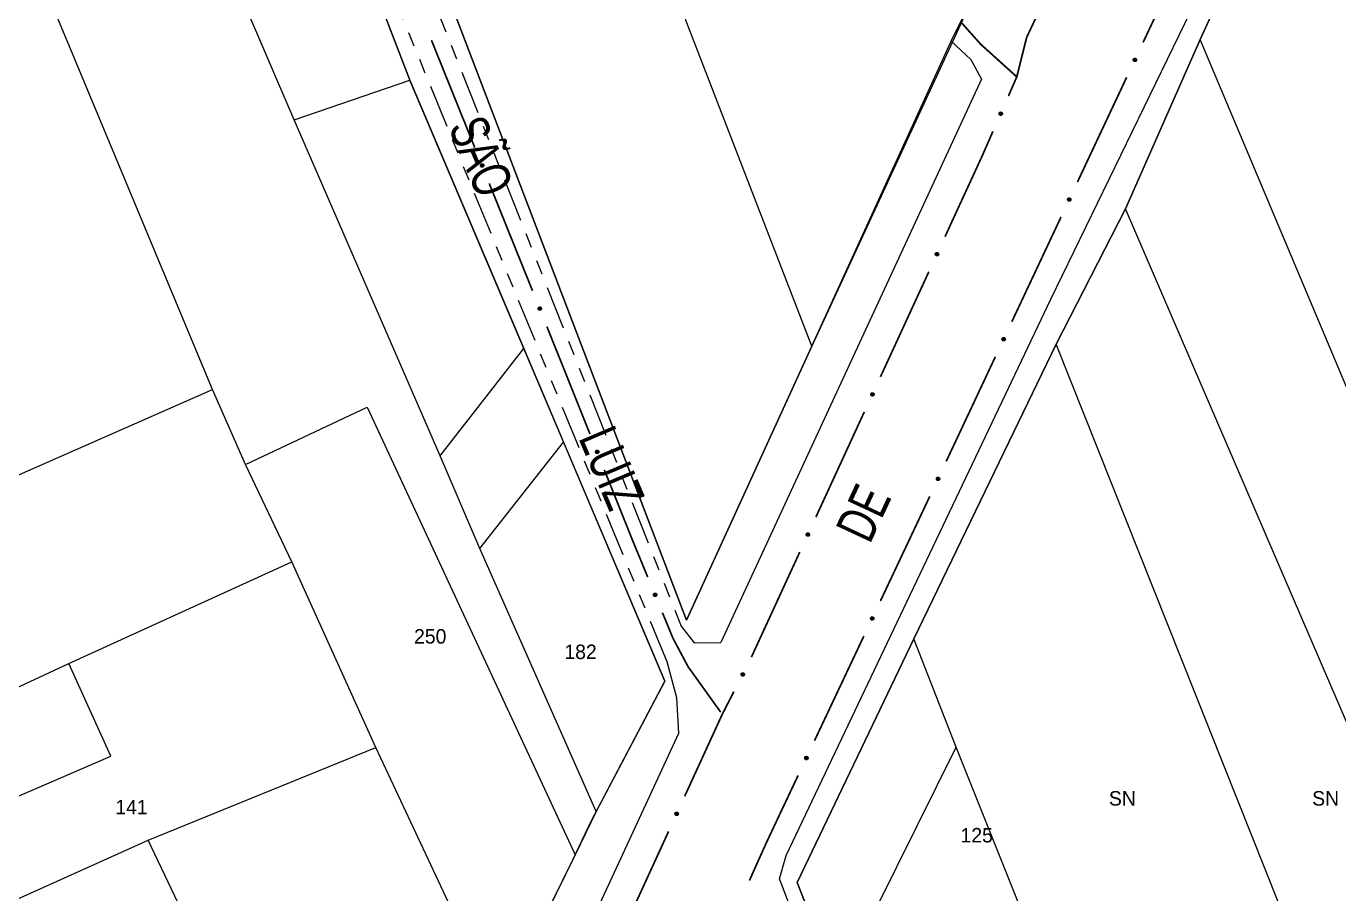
# Model space of a CAD drawing. Extents: x 204373 to 205952, y 4873300 to 4875179.
# Drawn here: x 204702.7 to 204838.7, y 4874597.1 to 4874687.1 of the extents above; entities that cross this region are included whole.
import ezdxf
from ezdxf.enums import TextEntityAlignment as Align

# ---------------------------------------------------------------- set-up
doc = ezdxf.new("R2010")
doc.units = 0
doc.header["$LTSCALE"] = 1.5
doc.header["$MEASUREMENT"] = 0
doc.linetypes.add('TRACO_25', pattern=[8, 3, -1, 1, -1, 1, -1])
for name, color, linetype in [('CD_MALHA_LOTES', 7, 'CONTINUOUS'), ('RU-QUADRA', 220, 'CONTINUOUS'), ('SV-EIXO-RUA-N-PAV', 6, 'CONTINUOUS'), ('SV-EIXO-RUA-PAV', 20, 'CONTINUOUS'), ('SV-RUA-NAO-PAV', 7, 'CONTINUOUS'), ('SV-RUA-PAVIM', 7, 'CONTINUOUS'), ('SV-TXT-RUA-PAV', 7, 'CONTINUOUS'), ('Th_NmrPort', 1, 'CONTINUOUS')]:
    doc.layers.add(name, color=color, linetype=linetype)
doc.styles.add('ARIAL', font='ARIAL.SHX')

msp = doc.modelspace()

# ---------------------------------------------------------------- linework, layer by layer
at = {"layer": 'CD_MALHA_LOTES', "linetype": 'Continuous', "flags": 128}
for points in [[(204784.094149, 4874653.916984), (204739.808359, 4874768.564385)], [(204721.955384, 4874649.409183), (204680.845143, 4874748.009142)], [(204771.116993, 4874625.48565), (204728.492247, 4874737.04547)], [(204729.570351, 4874714.868563), (204742.434938, 4874681.483549)], [(204730.432632, 4874677.361189), (204716.685744, 4874709.437262)], [(204824.340369, 4874685.693121), (204833.64249, 4874706.052479)], [(204800.986326, 4874690.493445), (204784.094149, 4874653.916984)], [(204816.617854, 4874668.14195), (204824.340369, 4874685.693121)], [(204856.2835, 4874609.872063), (204824.340369, 4874685.693121)], [(204730.432632, 4874677.361189), (204742.434938, 4874681.483549)], [(204742.434938, 4874681.483549), (204754.236169, 4874653.6548)], [(204745.554209, 4874642.535739), (204730.432632, 4874677.361189)], [(204809.421874, 4874654.101013), (204816.617854, 4874668.14195)], [(204860.786342, 4874565.511966), (204816.617854, 4874668.14195)], [(204745.554209, 4874642.535739), (204754.236169, 4874653.6548)], [(204754.236169, 4874653.6548), (204758.360262, 4874643.934779)], [(204784.094149, 4874653.916984), (204771.116993, 4874625.48565)], [(204794.67889, 4874623.561976), (204809.421874, 4874654.101013)], [(204841.189493, 4874574.243186), (204809.421874, 4874654.101013)], [(204699.043904, 4874639.328132), (204721.955384, 4874649.409183)], [(204725.392106, 4874641.61928), (204721.955384, 4874649.409183)], [(204725.392106, 4874641.61928), (204737.99342, 4874647.576265)], [(204737.99342, 4874647.576265), (204759.566213, 4874601.169469)], [(204749.678275, 4874632.912917), (204758.360262, 4874643.934779)], [(204758.360262, 4874643.934779), (204768.869862, 4874619.164837)], [(204749.678275, 4874632.912917), (204745.554209, 4874642.535739)], [(204730.203517, 4874631.538229), (204725.392106, 4874641.61928)], [(204761.7542, 4874605.671147), (204749.678275, 4874632.912917)], [(204707.062922, 4874620.998948), (204730.203517, 4874631.538229)], [(204738.909879, 4874612.292585), (204730.203517, 4874631.538229)], [(204782.568582, 4874598.28829), (204794.67889, 4874623.561976)], [(204799.066683, 4874612.329227), (204794.67889, 4874623.561976)], [(204676.978723, 4874606.990296), (204707.062922, 4874620.998948)], [(204711.416103, 4874611.376126), (204707.062922, 4874620.998948)], [(204768.869862, 4874619.164837), (204761.7542, 4874605.671147)], [(204681.037096, 4874598.269239), (204711.416103, 4874611.376126)], [(204715.311055, 4874602.669763), (204738.909879, 4874612.292585)], [(204750.823849, 4874586.860842), (204738.909879, 4874612.292585)], [(204786.780863, 4874587.582076), (204799.066683, 4874612.329227)], [(204812.581085, 4874578.455467), (204799.066683, 4874612.329227)], [(204761.7542, 4874605.671147), (204759.566213, 4874601.169469)], [(204685.276823, 4874589.158469), (204715.311055, 4874602.669763)], [(204719.435121, 4874593.963401), (204715.311055, 4874602.669763)], [(204759.566213, 4874601.169469), (204751.740308, 4874585.257038)], [(204786.780863, 4874587.582076), (204782.568582, 4874598.28829)]]:
    msp.add_lwpolyline(points, dxfattribs=at)
at = {"layer": 'RU-QUADRA', "linetype": 'Continuous', "flags": 128}
for points in [[(204751.740308, 4874585.257038), (204759.311431, 4874600.631701), (204761.21068, 4874604.640449), (204768.869862, 4874619.164837), (204758.234904, 4874644.230233), (204754.40642, 4874653.253538), (204742.496138, 4874681.324729), (204729.570351, 4874714.868563), (204726.308565, 4874713.561328), (204718.254316, 4874733.348439), (204728.492247, 4874737.04547), (204771.116993, 4874625.48565), (204784.094149, 4874653.916984), (204798.521922, 4874685.526441), (204800.986326, 4874690.493445), (204805.696845, 4874700.501784), (204812.65921, 4874715.122989), (204834.56531, 4874760.071633)], [(204849.701811, 4874720.619951), (204838.381306, 4874716.758694), (204836.450677, 4874711.668854), (204833.64249, 4874706.052479), (204824.340369, 4874685.693121), (204816.617854, 4874668.14195), (204809.421874, 4874654.101013), (204794.67889, 4874623.561976), (204782.568582, 4874598.28829), (204786.780863, 4874587.582076), (204793.62582, 4874571.61051), (204805.034081, 4874544.757218), (204813.10762, 4874525.626442), (204820.654623, 4874507.197713), (204830.171228, 4874482.40724), (204847.153762, 4874489.710256)]]:
    msp.add_lwpolyline(points, dxfattribs=at)
at = {"layer": 'SV-EIXO-RUA-N-PAV', "const_width": 0.18}
for points in [[(204800.291952, 4874686.670288), (204799.629149, 4874687.413431)], [(204801.593135, 4874685.211385), (204800.291952, 4874686.670288)], [(204744.667883, 4874685.618063), (204749.156138, 4874674.489021)], [(204801.626632, 4874685.181126), (204801.593135, 4874685.211385)], [(204805.336932, 4874681.829459), (204801.626632, 4874685.181126)], [(204750.652223, 4874670.779341), (204755.140479, 4874659.650299)], [(204756.631366, 4874655.938531), (204761.091769, 4874644.798297)], [(204762.57857, 4874641.084886), (204765.180472, 4874634.586416)], [(204765.180472, 4874634.586416), (204765.418496, 4874633.991933)], [(204765.418496, 4874633.991933), (204767.081153, 4874629.961796)], [(204768.606654, 4874626.264115), (204769.369404, 4874624.415274)], [(204769.369404, 4874624.415274), (204769.693805, 4874623.628954)], [(204769.693805, 4874623.628954), (204771.171358, 4874620.847677)], [(204771.171358, 4874620.847677), (204771.273811, 4874620.654826)], [(204771.273811, 4874620.654826), (204774.642692, 4874615.956123)]]:
    msp.add_lwpolyline(points, dxfattribs=at)
at = {"layer": 'SV-EIXO-RUA-N-PAV'}
for points in [[(204749.952532, 4874672.808606), (204749.997807, 4874672.790107), (204750.032936, 4874672.76495), (204750.056196, 4874672.735535), (204750.069973, 4874672.704182), (204750.080454, 4874672.670519), (204750.083533, 4874672.634248), (204750.078034, 4874672.593235), (204750.059796, 4874672.547688), (204750.03166, 4874672.513395), (204750.004042, 4874672.489048), (204749.972176, 4874672.4728), (204749.939304, 4874672.463166), (204749.901522, 4874672.461213), (204749.860013, 4874672.467192), (204749.814657, 4874672.48664), (204749.780387, 4874672.511539), (204749.758636, 4874672.540581), (204749.742504, 4874672.572721), (204749.732216, 4874672.607216), (204749.729398, 4874672.642837), (204749.735493, 4874672.68462), (204749.755281, 4874672.729131), (204749.779725, 4874672.763595), (204749.808454, 4874672.785749), (204749.840453, 4874672.800918), (204749.874088, 4874672.811841), (204749.91042, 4874672.816455), (204749.952532, 4874672.808606)], [(204755.936753, 4874657.969539), (204755.981982, 4874657.950927), (204756.017048, 4874657.925683), (204756.040234, 4874657.896209), (204756.053932, 4874657.864822), (204756.06433, 4874657.831133), (204756.067318, 4874657.794855), (204756.061717, 4874657.753855), (204756.043365, 4874657.708354), (204756.015143, 4874657.674132), (204755.987464, 4874657.649854), (204755.955558, 4874657.633686), (204755.922661, 4874657.624134), (204755.884875, 4874657.622275), (204755.843381, 4874657.628358), (204755.798074, 4874657.647919), (204755.763866, 4874657.672904), (204755.742188, 4874657.702001), (204755.726136, 4874657.73418), (204755.715934, 4874657.768701), (204755.713205, 4874657.80433), (204755.719405, 4874657.846096), (204755.739304, 4874657.890559), (204755.763834, 4874657.924961), (204755.792619, 4874657.947043), (204755.824655, 4874657.962132), (204755.858318, 4874657.972971), (204755.894661, 4874657.977493), (204755.936753, 4874657.969539)], [(204761.883957, 4874643.115895), (204761.929186, 4874643.097282), (204761.964252, 4874643.072038), (204761.987438, 4874643.042564), (204762.001136, 4874643.011177), (204762.011534, 4874642.977488), (204762.014522, 4874642.94121), (204762.008921, 4874642.90021), (204761.990569, 4874642.854709), (204761.962347, 4874642.820487), (204761.934668, 4874642.796209), (204761.902762, 4874642.780041), (204761.869865, 4874642.770489), (204761.832079, 4874642.768631), (204761.790585, 4874642.774713), (204761.745278, 4874642.794274), (204761.71107, 4874642.819259), (204761.689392, 4874642.848356), (204761.67334, 4874642.880535), (204761.663138, 4874642.915056), (204761.660409, 4874642.950685), (204761.666609, 4874642.992452), (204761.686508, 4874643.036914), (204761.711038, 4874643.071316), (204761.739823, 4874643.093398), (204761.771859, 4874643.108487), (204761.805522, 4874643.119326), (204761.841865, 4874643.123849), (204761.883957, 4874643.115895)], [(204767.890868, 4874628.287759), (204767.936288, 4874628.26962), (204767.971616, 4874628.244743), (204767.995109, 4874628.215513), (204768.009134, 4874628.184271), (204768.019882, 4874628.150692), (204768.02325, 4874628.114447), (204768.018077, 4874628.073391), (204768.000201, 4874628.027701), (204767.972338, 4874627.993186), (204767.944914, 4874627.96862), (204767.913178, 4874627.95212), (204767.880383, 4874627.942225), (204767.842618, 4874627.939972), (204767.801063, 4874627.945621), (204767.755554, 4874627.964708), (204767.721088, 4874627.989334), (204767.699106, 4874628.018203), (204767.68272, 4874628.050213), (204767.672158, 4874628.084625), (204767.669057, 4874628.120223), (204767.67482, 4874628.162053), (204767.694254, 4874628.20672), (204767.718423, 4874628.241377), (204767.746976, 4874628.263758), (204767.778853, 4874628.279181), (204767.812401, 4874628.290371), (204767.848695, 4874628.295273), (204767.890868, 4874628.287759)]]:
    msp.add_lwpolyline(points, close=True, dxfattribs=at)
for points in [[(204749.729398, 4874672.642837), (204749.814657, 4874672.48664)], [(204749.732216, 4874672.607216), (204749.780387, 4874672.511539)], [(204749.733019, 4874672.621239), (204749.794669, 4874672.504856)], [(204749.735493, 4874672.68462), (204749.860013, 4874672.467192)], [(204749.736712, 4874672.659511), (204749.834003, 4874672.483937)], [(204749.748242, 4874672.703887), (204749.879154, 4874672.466835)], [(204749.755281, 4874672.729131), (204749.901522, 4874672.461213)], [(204749.767385, 4874672.743976), (204749.917671, 4874672.466184)], [(204749.779725, 4874672.763595), (204749.939304, 4874672.463166)], [(204749.794674, 4874672.771166), (204749.954146, 4874672.470595)], [(204749.808454, 4874672.785749), (204749.972176, 4874672.4728)], [(204749.825025, 4874672.790762), (204749.985028, 4874672.481578)], [(204749.840453, 4874672.800918), (204750.004042, 4874672.489048)], [(204749.859703, 4874672.803277), (204750.017644, 4874672.506502)], [(204749.874088, 4874672.811841), (204750.03166, 4874672.513395)], [(204749.893892, 4874672.809708), (204750.044422, 4874672.534957)], [(204749.91042, 4874672.816455), (204750.059796, 4874672.547688)], [(204749.930123, 4874672.811078), (204750.065852, 4874672.573026)], [(204749.952532, 4874672.808606), (204750.078034, 4874672.593235)], [(204749.976784, 4874672.797527), (204750.077627, 4874672.620443)], [(204749.997807, 4874672.790107), (204750.083533, 4874672.634248)], [(204750.017894, 4874672.775853), (204750.077768, 4874672.660225)], [(204750.032936, 4874672.76495), (204750.080454, 4874672.670519)], [(204755.713205, 4874657.80433), (204755.798074, 4874657.647919)], [(204755.715934, 4874657.768701), (204755.763866, 4874657.672904)], [(204755.716773, 4874657.782723), (204755.778131, 4874657.666186)], [(204755.719405, 4874657.846096), (204755.843381, 4874657.628358)], [(204755.720561, 4874657.820985), (204755.817413, 4874657.645168)], [(204755.732202, 4874657.865331), (204755.862521, 4874657.627953)], [(204755.739304, 4874657.890559), (204755.884875, 4874657.622275)], [(204755.751446, 4874657.905373), (204755.901036, 4874657.627205)], [(204755.763834, 4874657.924961), (204755.922661, 4874657.624134)], [(204755.778802, 4874657.932494), (204755.937522, 4874657.631525)], [(204755.792619, 4874657.947043), (204755.955558, 4874657.633686)], [(204755.809202, 4874657.952015), (204755.968431, 4874657.642431)], [(204755.824655, 4874657.962132), (204755.987464, 4874657.649854)], [(204755.843912, 4874657.964442), (204756.00111, 4874657.667274)], [(204755.858318, 4874657.972971), (204756.015143, 4874657.674132)], [(204755.878117, 4874657.970788), (204756.027959, 4874657.695662)], [(204755.894661, 4874657.977493), (204756.043365, 4874657.708354)], [(204755.91435, 4874657.972067), (204756.049484, 4874657.733677)], [(204755.936753, 4874657.969539), (204756.061717, 4874657.753855)], [(204755.960978, 4874657.9584), (204756.061378, 4874657.781064)], [(204755.981982, 4874657.950927), (204756.067318, 4874657.794855)], [(204756.002034, 4874657.936623), (204756.061618, 4874657.820845)], [(204756.017048, 4874657.925683), (204756.06433, 4874657.831133)], [(204761.660409, 4874642.950685), (204761.745278, 4874642.794274)], [(204761.663138, 4874642.915056), (204761.71107, 4874642.819259)], [(204761.663977, 4874642.929078), (204761.725335, 4874642.812541)], [(204761.666609, 4874642.992452), (204761.790585, 4874642.774713)], [(204761.667765, 4874642.96734), (204761.764617, 4874642.791523)], [(204761.679406, 4874643.011687), (204761.809725, 4874642.774308)], [(204761.686508, 4874643.036914), (204761.832079, 4874642.768631)], [(204761.69865, 4874643.051728), (204761.84824, 4874642.773561)], [(204761.711038, 4874643.071316), (204761.869865, 4874642.770489)], [(204761.726006, 4874643.078849), (204761.884726, 4874642.77788)], [(204761.739823, 4874643.093398), (204761.902762, 4874642.780041)], [(204761.756406, 4874643.09837), (204761.915635, 4874642.788786)], [(204761.771859, 4874643.108487), (204761.934668, 4874642.796209)], [(204761.791116, 4874643.110798), (204761.948314, 4874642.813629)], [(204761.805522, 4874643.119326), (204761.962347, 4874642.820487)], [(204761.825321, 4874643.117144), (204761.975163, 4874642.842017)], [(204761.841865, 4874643.123849), (204761.990569, 4874642.854709)], [(204761.861554, 4874643.118423), (204761.996688, 4874642.880032)], [(204761.883957, 4874643.115895), (204762.008921, 4874642.90021)], [(204761.908182, 4874643.104755), (204762.008582, 4874642.927419)], [(204761.929186, 4874643.097282), (204762.014522, 4874642.94121)], [(204761.949238, 4874643.082978), (204762.008822, 4874642.967201)], [(204761.964252, 4874643.072038), (204762.011534, 4874642.977488)], [(204767.669057, 4874628.120223), (204767.755554, 4874627.964708)], [(204767.672158, 4874628.084625), (204767.721088, 4874627.989334)], [(204767.67285, 4874628.098655), (204767.735422, 4874627.982765)], [(204767.67482, 4874628.162053), (204767.801063, 4874627.945621)], [(204767.676238, 4874628.136955), (204767.774921, 4874627.962159)], [(204767.687415, 4874628.18142), (204767.820207, 4874627.945416)], [(204767.694254, 4874628.20672), (204767.842618, 4874627.939972)], [(204767.70624, 4874628.22166), (204767.858727, 4874627.94507)], [(204767.718423, 4874628.241377), (204767.880383, 4874627.942225)], [(204767.733312, 4874628.249066), (204767.895166, 4874627.949771)], [(204767.746976, 4874628.263758), (204767.913178, 4874627.95212)], [(204767.763506, 4874628.268903), (204767.92596, 4874627.960999)], [(204767.778853, 4874628.279181), (204767.944914, 4874627.96862)], [(204767.798084, 4874628.281693), (204767.958377, 4874627.986182)], [(204767.812401, 4874628.290371), (204767.972338, 4874627.993186)], [(204767.832221, 4874628.288395), (204767.984929, 4874628.014849)], [(204767.848695, 4874628.295273), (204768.000201, 4874628.027701)], [(204767.868439, 4874628.290053), (204768.006056, 4874628.053086)], [(204767.890868, 4874628.287759), (204768.018077, 4874628.073391)], [(204767.915207, 4874628.276873), (204768.017453, 4874628.100595)], [(204767.936288, 4874628.26962), (204768.02325, 4874628.114447)], [(204767.956488, 4874628.255526), (204768.017278, 4874628.140377)], [(204767.971616, 4874628.244743), (204768.019882, 4874628.150692)]]:
    msp.add_lwpolyline(points, dxfattribs=at)
at = {"layer": 'SV-EIXO-RUA-PAV', "const_width": 0.18}
for points in [[(204823.539612, 4874696.253811), (204818.425021, 4874685.398353)], [(204808.739567, 4874691.003263), (204806.621755, 4874686.473928)], [(204806.35591, 4874685.905369), (204805.537992, 4874682.6337)], [(204806.621755, 4874686.473928), (204806.35591, 4874685.905369)], [(204805.336932, 4874681.829459), (204804.466752, 4874679.840475)], [(204805.537992, 4874682.6337), (204805.336932, 4874681.829459)], [(204816.722713, 4874681.778666), (204811.621332, 4874670.916994)], [(204802.863476, 4874676.175845), (204802.061839, 4874674.343531)], [(204801.770511, 4874673.677638), (204797.893174, 4874665.253987)], [(204802.061839, 4874674.343531), (204801.770511, 4874673.677638)], [(204809.920872, 4874667.296437), (204804.819491, 4874656.434765)], [(204796.220676, 4874661.620428), (204791.203184, 4874650.71975)], [(204803.11903, 4874652.814208), (204798.01765, 4874641.952536)], [(204789.530687, 4874647.086191), (204784.513195, 4874636.185513)], [(204796.317189, 4874638.331978), (204796.010377, 4874637.678726)], [(204796.010377, 4874637.678726), (204791.198754, 4874627.478334)], [(204782.840698, 4874632.551954), (204777.823206, 4874621.651276)], [(204789.492244, 4874623.860624), (204784.372717, 4874613.007494)], [(204776.013447, 4874618.084462), (204775.100878, 4874616.304794)], [(204774.805588, 4874615.728926), (204770.909218, 4874607.226347)], [(204775.100878, 4874616.304794), (204774.805588, 4874615.728926)], [(204782.666208, 4874609.389783), (204779.679818, 4874603.058791)], [(204769.242827, 4874603.589983), (204764.243655, 4874592.680891)], [(204779.679818, 4874603.058791), (204779.415611, 4874602.498686)], [(204779.415611, 4874602.498686), (204777.623337, 4874598.501392)]]:
    msp.add_lwpolyline(points, dxfattribs=at)
at = {"layer": 'SV-EIXO-RUA-PAV'}
for points in [[(204817.733662, 4874683.672198), (204817.750913, 4874683.626433), (204817.756381, 4874683.583573), (204817.750653, 4874683.546512), (204817.737051, 4874683.515083), (204817.719515, 4874683.484497), (204817.695031, 4874683.45756), (204817.661235, 4874683.433682), (204817.615448, 4874683.416055), (204817.571173, 4874683.413339), (204817.534539, 4874683.417011), (204817.50095, 4874683.429307), (204817.471522, 4874683.44684), (204817.444383, 4874683.473198), (204817.420519, 4874683.507684), (204817.403909, 4874683.554153), (204817.398836, 4874683.596209), (204817.405318, 4874683.63191), (204817.417893, 4874683.6656), (204817.43617, 4874683.696612), (204817.460357, 4874683.722915), (204817.495122, 4874683.746879), (204817.541205, 4874683.762666), (204817.583093, 4874683.768205), (204817.618875, 4874683.762226), (204817.651765, 4874683.749099), (204817.682656, 4874683.731883), (204817.710759, 4874683.708399), (204817.733662, 4874683.672198)], [(204803.823555, 4874678.095672), (204803.842021, 4874678.050383), (204803.84863, 4874678.007684), (204803.843892, 4874677.970484), (204803.831134, 4874677.938703), (204803.81442, 4874677.90766), (204803.790664, 4874677.880079), (204803.757516, 4874677.855309), (204803.712215, 4874677.836466), (204803.668029, 4874677.83257), (204803.63131, 4874677.835264), (204803.597405, 4874677.846659), (204803.56752, 4874677.863401), (204803.539687, 4874677.889026), (204803.514912, 4874677.922863), (204803.497068, 4874677.968873), (204803.490875, 4874678.010778), (204803.496403, 4874678.04664), (204803.508074, 4874678.080653), (204803.525518, 4874678.112141), (204803.548994, 4874678.13908), (204803.583108, 4874678.163963), (204803.628753, 4874678.180974), (204803.670478, 4874678.187628), (204803.706408, 4874678.182605), (204803.739635, 4874678.17036), (204803.770975, 4874678.153975), (204803.799694, 4874678.131248), (204803.823555, 4874678.095672)], [(204810.931821, 4874669.189969), (204810.949072, 4874669.144204), (204810.95454, 4874669.101344), (204810.948812, 4874669.064283), (204810.93521, 4874669.032854), (204810.917674, 4874669.002268), (204810.89319, 4874668.975331), (204810.859394, 4874668.951453), (204810.813606, 4874668.933826), (204810.769332, 4874668.93111), (204810.732698, 4874668.934782), (204810.699109, 4874668.947078), (204810.669681, 4874668.964611), (204810.642541, 4874668.990969), (204810.618678, 4874669.025455), (204810.602067, 4874669.071924), (204810.596995, 4874669.11398), (204810.603477, 4874669.149681), (204810.616052, 4874669.183371), (204810.634329, 4874669.214383), (204810.658515, 4874669.240686), (204810.693281, 4874669.26465), (204810.739364, 4874669.280437), (204810.781251, 4874669.285976), (204810.817034, 4874669.279997), (204810.849923, 4874669.26687), (204810.880815, 4874669.249654), (204810.908917, 4874669.22617), (204810.931821, 4874669.189969)], [(204797.216997, 4874663.521698), (204797.234601, 4874663.476067), (204797.240399, 4874663.43325), (204797.234957, 4874663.396147), (204797.221598, 4874663.364614), (204797.204298, 4874663.333893), (204797.180023, 4874663.306768), (204797.146411, 4874663.282631), (204797.100761, 4874663.264651), (204797.056509, 4874663.261594), (204797.019848, 4874663.264983), (204796.986165, 4874663.27702), (204796.956603, 4874663.294326), (204796.929261, 4874663.320473), (204796.905132, 4874663.354774), (204796.888164, 4874663.401114), (204796.882767, 4874663.44313), (204796.888974, 4874663.47888), (204796.901289, 4874663.512666), (204796.919326, 4874663.543818), (204796.943309, 4874663.570307), (204796.977889, 4874663.594538), (204797.023848, 4874663.61068), (204797.065692, 4874663.616541), (204797.10152, 4874663.610838), (204797.13451, 4874663.597965), (204797.165533, 4874663.580988), (204797.193816, 4874663.557721), (204797.216997, 4874663.521698)], [(204804.12998, 4874654.70774), (204804.147231, 4874654.661975), (204804.152699, 4874654.619115), (204804.14697, 4874654.582054), (204804.133369, 4874654.550625), (204804.115833, 4874654.520039), (204804.091349, 4874654.493102), (204804.057552, 4874654.469224), (204804.011765, 4874654.451597), (204803.967491, 4874654.448881), (204803.930857, 4874654.452553), (204803.897268, 4874654.464849), (204803.86784, 4874654.482382), (204803.8407, 4874654.50874), (204803.816837, 4874654.543226), (204803.800226, 4874654.589695), (204803.795154, 4874654.631751), (204803.801636, 4874654.667452), (204803.814211, 4874654.701142), (204803.832488, 4874654.732154), (204803.856674, 4874654.758457), (204803.89144, 4874654.782421), (204803.937522, 4874654.798208), (204803.97941, 4874654.803747), (204804.015193, 4874654.797768), (204804.048082, 4874654.784641), (204804.078974, 4874654.767425), (204804.107076, 4874654.743941), (204804.12998, 4874654.70774)], [(204790.527008, 4874648.987461), (204790.544611, 4874648.94183), (204790.55041, 4874648.899013), (204790.544967, 4874648.86191), (204790.531609, 4874648.830377), (204790.514309, 4874648.799656), (204790.490033, 4874648.772531), (204790.456422, 4874648.748394), (204790.410772, 4874648.730414), (204790.36652, 4874648.727357), (204790.329859, 4874648.730746), (204790.296176, 4874648.742783), (204790.266613, 4874648.760089), (204790.239272, 4874648.786236), (204790.215143, 4874648.820537), (204790.198175, 4874648.866877), (204790.192778, 4874648.908893), (204790.198985, 4874648.944643), (204790.211299, 4874648.978429), (204790.229337, 4874649.009581), (204790.25332, 4874649.03607), (204790.287899, 4874649.060301), (204790.333859, 4874649.076443), (204790.375703, 4874649.082304), (204790.411531, 4874649.076601), (204790.44452, 4874649.063728), (204790.475544, 4874649.046751), (204790.503826, 4874649.023484), (204790.527008, 4874648.987461)], [(204797.328138, 4874640.225511), (204797.345389, 4874640.179746), (204797.350858, 4874640.136886), (204797.345129, 4874640.099825), (204797.331528, 4874640.068396), (204797.313992, 4874640.03781), (204797.289508, 4874640.010873), (204797.255711, 4874639.986995), (204797.209924, 4874639.969368), (204797.16565, 4874639.966652), (204797.129016, 4874639.970324), (204797.095426, 4874639.98262), (204797.065999, 4874640.000153), (204797.038859, 4874640.026511), (204797.014996, 4874640.060997), (204796.998385, 4874640.107466), (204796.993313, 4874640.149522), (204796.999795, 4874640.185223), (204797.01237, 4874640.218913), (204797.030647, 4874640.249925), (204797.054833, 4874640.276228), (204797.089598, 4874640.300192), (204797.135681, 4874640.315979), (204797.177569, 4874640.321518), (204797.213352, 4874640.315539), (204797.246241, 4874640.302412), (204797.277133, 4874640.285196), (204797.305235, 4874640.261712), (204797.328138, 4874640.225511)], [(204783.837019, 4874634.453224), (204783.854622, 4874634.407593), (204783.860421, 4874634.364776), (204783.854978, 4874634.327673), (204783.84162, 4874634.29614), (204783.82432, 4874634.265419), (204783.800044, 4874634.238294), (204783.766433, 4874634.214157), (204783.720783, 4874634.196177), (204783.676531, 4874634.19312), (204783.639869, 4874634.196509), (204783.606186, 4874634.208546), (204783.576624, 4874634.225852), (204783.549282, 4874634.251999), (204783.525154, 4874634.2863), (204783.508186, 4874634.33264), (204783.502789, 4874634.374656), (204783.508995, 4874634.410406), (204783.52131, 4874634.444192), (204783.539348, 4874634.475344), (204783.563331, 4874634.501833), (204783.59791, 4874634.526064), (204783.64387, 4874634.542206), (204783.685714, 4874634.548067), (204783.721542, 4874634.542364), (204783.754531, 4874634.529491), (204783.785555, 4874634.512514), (204783.813837, 4874634.489247), (204783.837019, 4874634.453224)], [(204790.506357, 4874625.752464), (204790.523531, 4874625.706671), (204790.528928, 4874625.663801), (204790.523138, 4874625.626751), (204790.509484, 4874625.595344), (204790.491896, 4874625.564787), (204790.467368, 4874625.537891), (204790.433531, 4874625.51407), (204790.387715, 4874625.496519), (204790.343436, 4874625.493877), (204790.306808, 4874625.497611), (204790.273239, 4874625.509962), (204790.243841, 4874625.527545), (204790.216745, 4874625.553948), (204790.19294, 4874625.588474), (204790.176407, 4874625.634971), (204790.171405, 4874625.677035), (204790.177946, 4874625.712726), (204790.190577, 4874625.746394), (204790.208907, 4874625.777376), (204790.233137, 4874625.803638), (204790.267942, 4874625.827544), (204790.314051, 4874625.843254), (204790.355948, 4874625.848723), (204790.391721, 4874625.842684), (204790.424588, 4874625.829502), (204790.455451, 4874625.812235), (204790.483514, 4874625.788703), (204790.506357, 4874625.752464)], [(204777.089528, 4874619.941754), (204777.10518, 4874619.895418), (204777.109156, 4874619.852393), (204777.102145, 4874619.815554), (204777.087461, 4874619.784616), (204777.068873, 4874619.754657), (204777.043469, 4874619.728586), (204777.008863, 4874619.705897), (204776.962492, 4874619.689869), (204776.91815, 4874619.688692), (204776.881665, 4874619.693634), (204776.848523, 4874619.707089), (204776.819722, 4874619.725633), (204776.793514, 4874619.752917), (204776.770863, 4874619.788211), (204776.755875, 4874619.835229), (204776.752266, 4874619.877436), (204776.759983, 4874619.91289), (204776.77372, 4874619.946123), (204776.793063, 4874619.976482), (204776.818148, 4874620.00193), (204776.853725, 4874620.024672), (204776.900328, 4874620.03885), (204776.942383, 4874620.04293), (204776.977936, 4874620.035713), (204777.01035, 4874620.021452), (204777.040625, 4874620.003174), (204777.067895, 4874619.978728), (204777.089528, 4874619.941754)], [(204783.680321, 4874611.281624), (204783.697495, 4874611.23583), (204783.702892, 4874611.192961), (204783.697102, 4874611.15591), (204783.683448, 4874611.124503), (204783.66586, 4874611.093946), (204783.641332, 4874611.06705), (204783.607495, 4874611.043229), (204783.561679, 4874611.025678), (204783.5174, 4874611.023037), (204783.480772, 4874611.02677), (204783.447203, 4874611.039122), (204783.417805, 4874611.056704), (204783.390709, 4874611.083107), (204783.366904, 4874611.117633), (204783.350371, 4874611.16413), (204783.345368, 4874611.206195), (204783.35191, 4874611.241885), (204783.364541, 4874611.275554), (204783.38287, 4874611.306535), (204783.407101, 4874611.332798), (204783.441906, 4874611.356704), (204783.488015, 4874611.372414), (204783.529912, 4874611.377882), (204783.565685, 4874611.371843), (204783.598552, 4874611.358661), (204783.629415, 4874611.341394), (204783.657478, 4874611.317863), (204783.680321, 4874611.281624)], [(204770.235953, 4874605.492924), (204770.253633, 4874605.447323), (204770.259503, 4874605.404516), (204770.254123, 4874605.367403), (204770.240817, 4874605.335848), (204770.223569, 4874605.305098), (204770.199339, 4874605.277933), (204770.165768, 4874605.253739), (204770.120149, 4874605.235682), (204770.075902, 4874605.232551), (204770.039235, 4874605.235879), (204770.005532, 4874605.247858), (204769.97594, 4874605.265115), (204769.948555, 4874605.291216), (204769.924369, 4874605.325477), (204769.907322, 4874605.371788), (204769.901855, 4874605.413795), (204769.908002, 4874605.449555), (204769.92026, 4874605.483362), (204769.938245, 4874605.514544), (204769.962183, 4874605.541073), (204769.996722, 4874605.565362), (204770.042655, 4874605.581581), (204770.084489, 4874605.587513), (204770.120326, 4874605.58187), (204770.153337, 4874605.569052), (204770.184389, 4874605.552128), (204770.212711, 4874605.528908), (204770.235953, 4874605.492924)]]:
    msp.add_lwpolyline(points, close=True, dxfattribs=at)
for points in [[(204817.43617, 4874683.696612), (204817.398836, 4874683.596209)], [(204817.446994, 4874683.705565), (204817.403657, 4874683.581197)], [(204817.460357, 4874683.722915), (204817.403909, 4874683.554153)], [(204817.477552, 4874683.728901), (204817.415092, 4874683.538138)], [(204817.495122, 4874683.746879), (204817.420519, 4874683.507684)], [(204817.517916, 4874683.750647), (204817.433282, 4874683.493414)], [(204817.541205, 4874683.762666), (204817.444383, 4874683.473198)], [(204817.560319, 4874683.763897), (204817.459013, 4874683.464746)], [(204817.583093, 4874683.768205), (204817.471522, 4874683.44684)], [(204817.598812, 4874683.762401), (204817.487065, 4874683.441018)], [(204817.618875, 4874683.762226), (204817.50095, 4874683.429307)], [(204817.633825, 4874683.753494), (204817.516127, 4874683.425861)], [(204817.651765, 4874683.749099), (204817.534539, 4874683.417011)], [(204817.666592, 4874683.736597), (204817.556585, 4874683.41892)], [(204817.682656, 4874683.731883), (204817.571173, 4874683.413339)], [(204817.694569, 4874683.71592), (204817.595658, 4874683.418659)], [(204817.710759, 4874683.708399), (204817.615448, 4874683.416055)], [(204817.720225, 4874683.690302), (204817.638137, 4874683.428858)], [(204817.733662, 4874683.672198), (204817.661235, 4874683.433682)], [(204817.742046, 4874683.646888), (204817.680896, 4874683.452494)], [(204817.750913, 4874683.626433), (204817.695031, 4874683.45756)], [(204817.754135, 4874683.602014), (204817.710144, 4874683.47946)], [(204817.756381, 4874683.583573), (204817.719515, 4874683.484497)], [(204803.525518, 4874678.112141), (204803.490875, 4874678.010778)], [(204803.536099, 4874678.12138), (204803.496095, 4874677.9959)], [(204803.548994, 4874678.13908), (204803.497068, 4874677.968873)], [(204803.566023, 4874678.145523), (204803.508674, 4874677.953161)], [(204803.583108, 4874678.163963), (204803.514912, 4874677.922863)], [(204803.605793, 4874678.168338), (204803.528051, 4874677.908938)], [(204803.628753, 4874678.180974), (204803.539687, 4874677.889026)], [(204803.647828, 4874678.182714), (204803.554538, 4874677.880967)], [(204803.670478, 4874678.187628), (204803.56752, 4874677.863401)], [(204803.686347, 4874678.182245), (204803.583212, 4874677.857996)], [(204803.706408, 4874678.182605), (204803.597405, 4874677.846659)], [(204803.721585, 4874678.174276), (204803.612668, 4874677.84362)], [(204803.739635, 4874678.17036), (204803.63131, 4874677.835264)], [(204803.754791, 4874678.158259), (204803.653297, 4874677.83776)], [(204803.770975, 4874678.153975), (204803.668029, 4874677.83257)], [(204803.783309, 4874678.138335), (204803.692363, 4874677.838541)], [(204803.799694, 4874678.131248), (204803.712215, 4874677.836466)], [(204803.80964, 4874678.113411), (204803.734555, 4874677.84987)], [(204803.823555, 4874678.095672), (204803.757516, 4874677.855309)], [(204803.832611, 4874678.070594), (204803.776668, 4874677.874638)], [(204803.842021, 4874678.050383), (204803.790664, 4874677.880079)], [(204803.845893, 4874678.026059), (204803.805186, 4874677.902375)], [(204803.84863, 4874678.007684), (204803.81442, 4874677.90766)], [(204810.634329, 4874669.214383), (204810.596995, 4874669.11398)], [(204810.645153, 4874669.223336), (204810.601816, 4874669.098968)], [(204810.658515, 4874669.240686), (204810.602067, 4874669.071924)], [(204810.675711, 4874669.246672), (204810.613251, 4874669.055909)], [(204810.693281, 4874669.26465), (204810.618678, 4874669.025455)], [(204810.716074, 4874669.268418), (204810.631441, 4874669.011185)], [(204810.739364, 4874669.280437), (204810.642541, 4874668.990969)], [(204810.758478, 4874669.281668), (204810.657172, 4874668.982517)], [(204810.781251, 4874669.285976), (204810.669681, 4874668.964611)], [(204810.796971, 4874669.280172), (204810.685224, 4874668.958789)], [(204810.817034, 4874669.279997), (204810.699109, 4874668.947078)], [(204810.831984, 4874669.271265), (204810.714286, 4874668.943632)], [(204810.849923, 4874669.26687), (204810.732698, 4874668.934782)], [(204810.864751, 4874669.254368), (204810.754744, 4874668.936691)], [(204810.880815, 4874669.249654), (204810.769332, 4874668.93111)], [(204810.892728, 4874669.233691), (204810.793817, 4874668.93643)], [(204810.908917, 4874669.22617), (204810.813606, 4874668.933826)], [(204810.918384, 4874669.208073), (204810.836295, 4874668.946629)], [(204810.931821, 4874669.189969), (204810.859394, 4874668.951453)], [(204810.940205, 4874669.164659), (204810.879055, 4874668.970265)], [(204810.949072, 4874669.144204), (204810.89319, 4874668.975331)], [(204810.952294, 4874669.119785), (204810.908303, 4874668.997231)], [(204810.95454, 4874669.101344), (204810.917674, 4874669.002268)], [(204796.919326, 4874663.543818), (204796.882767, 4874663.44313)], [(204796.93008, 4874663.552854), (204796.887704, 4874663.428155)], [(204796.943309, 4874663.570307), (204796.888164, 4874663.401114)], [(204796.960458, 4874663.576425), (204796.89947, 4874663.385186)], [(204796.977889, 4874663.594538), (204796.905132, 4874663.354774)], [(204797.000653, 4874663.598481), (204796.918005, 4874663.340603)], [(204797.023848, 4874663.61068), (204796.929261, 4874663.320473)], [(204797.042953, 4874663.612058), (204796.943956, 4874663.312134)], [(204797.065692, 4874663.616541), (204796.956603, 4874663.294326)], [(204797.081456, 4874663.610858), (204796.97219, 4874663.288624)], [(204797.10152, 4874663.610838), (204796.986165, 4874663.27702)], [(204797.116537, 4874663.602222), (204797.001368, 4874663.273691)], [(204797.13451, 4874663.597965), (204797.019848, 4874663.264983)], [(204797.149433, 4874663.585578), (204797.041878, 4874663.267062)], [(204797.165533, 4874663.580988), (204797.056509, 4874663.261594)], [(204797.177568, 4874663.565117), (204797.080952, 4874663.267102)], [(204797.193816, 4874663.557721), (204797.100761, 4874663.264651)], [(204797.203421, 4874663.539698), (204797.123351, 4874663.277629)], [(204797.216997, 4874663.521698), (204797.146411, 4874663.282631)], [(204797.225576, 4874663.496453), (204797.165926, 4874663.301594)], [(204797.234601, 4874663.476067), (204797.180023, 4874663.306768)], [(204797.238011, 4874663.451674), (204797.194966, 4874663.328785)], [(204797.240399, 4874663.43325), (204797.204298, 4874663.333893)], [(204803.832488, 4874654.732154), (204803.795154, 4874654.631751)], [(204803.843311, 4874654.741107), (204803.799975, 4874654.616739)], [(204803.856674, 4874654.758457), (204803.800226, 4874654.589695)], [(204803.87387, 4874654.764443), (204803.811409, 4874654.57368)], [(204803.89144, 4874654.782421), (204803.816837, 4874654.543226)], [(204803.914233, 4874654.786189), (204803.8296, 4874654.528956)], [(204803.937522, 4874654.798208), (204803.8407, 4874654.50874)], [(204803.956637, 4874654.799439), (204803.855331, 4874654.500288)], [(204803.97941, 4874654.803747), (204803.86784, 4874654.482382)], [(204803.99513, 4874654.797943), (204803.883383, 4874654.47656)], [(204804.015193, 4874654.797768), (204803.897268, 4874654.464849)], [(204804.030143, 4874654.789036), (204803.912445, 4874654.461403)], [(204804.048082, 4874654.784641), (204803.930857, 4874654.452553)], [(204804.06291, 4874654.772139), (204803.952903, 4874654.454462)], [(204804.078974, 4874654.767425), (204803.967491, 4874654.448881)], [(204804.090886, 4874654.751462), (204803.991976, 4874654.454201)], [(204804.107076, 4874654.743941), (204804.011765, 4874654.451597)], [(204804.116543, 4874654.725844), (204804.034454, 4874654.4644)], [(204804.12998, 4874654.70774), (204804.057552, 4874654.469224)], [(204804.138363, 4874654.68243), (204804.077213, 4874654.488036)], [(204804.147231, 4874654.661975), (204804.091349, 4874654.493102)], [(204804.150453, 4874654.637556), (204804.106461, 4874654.515002)], [(204804.152699, 4874654.619115), (204804.115833, 4874654.520039)], [(204790.229337, 4874649.009581), (204790.192778, 4874648.908893)], [(204790.240091, 4874649.018617), (204790.197715, 4874648.893918)], [(204790.25332, 4874649.03607), (204790.198175, 4874648.866877)], [(204790.270469, 4874649.042188), (204790.209481, 4874648.850949)], [(204790.287899, 4874649.060301), (204790.215143, 4874648.820537)], [(204790.310663, 4874649.064244), (204790.228016, 4874648.806366)], [(204790.333859, 4874649.076443), (204790.239272, 4874648.786236)], [(204790.352964, 4874649.077821), (204790.253967, 4874648.777897)], [(204790.375703, 4874649.082304), (204790.266613, 4874648.760089)], [(204790.391467, 4874649.076621), (204790.282201, 4874648.754387)], [(204790.411531, 4874649.076601), (204790.296176, 4874648.742783)], [(204790.426547, 4874649.067985), (204790.311379, 4874648.739454)], [(204790.44452, 4874649.063728), (204790.329859, 4874648.730746)], [(204790.459444, 4874649.051341), (204790.351889, 4874648.732825)], [(204790.475544, 4874649.046751), (204790.36652, 4874648.727357)], [(204790.487579, 4874649.03088), (204790.390963, 4874648.732865)], [(204790.503826, 4874649.023484), (204790.410772, 4874648.730414)], [(204790.513432, 4874649.005461), (204790.433362, 4874648.743392)], [(204790.527008, 4874648.987461), (204790.456422, 4874648.748394)], [(204790.535587, 4874648.962216), (204790.475937, 4874648.767357)], [(204790.544611, 4874648.94183), (204790.490033, 4874648.772531)], [(204790.548022, 4874648.917437), (204790.504977, 4874648.794548)], [(204790.55041, 4874648.899013), (204790.514309, 4874648.799656)], [(204797.030647, 4874640.249925), (204796.993313, 4874640.149522)], [(204797.04147, 4874640.258878), (204796.998134, 4874640.13451)], [(204797.054833, 4874640.276228), (204796.998385, 4874640.107466)], [(204797.072028, 4874640.282214), (204797.009568, 4874640.091451)], [(204797.089598, 4874640.300192), (204797.014996, 4874640.060997)], [(204797.112392, 4874640.30396), (204797.027759, 4874640.046727)], [(204797.135681, 4874640.315979), (204797.038859, 4874640.026511)], [(204797.154796, 4874640.31721), (204797.05349, 4874640.018059)], [(204797.177569, 4874640.321518), (204797.065999, 4874640.000153)], [(204797.193289, 4874640.315714), (204797.081541, 4874639.994331)], [(204797.213352, 4874640.315539), (204797.095426, 4874639.98262)], [(204797.228301, 4874640.306807), (204797.110603, 4874639.979174)], [(204797.246241, 4874640.302412), (204797.129016, 4874639.970324)], [(204797.261069, 4874640.28991), (204797.151061, 4874639.972233)], [(204797.277133, 4874640.285196), (204797.16565, 4874639.966652)], [(204797.289045, 4874640.269233), (204797.190135, 4874639.971972)], [(204797.305235, 4874640.261712), (204797.209924, 4874639.969368)], [(204797.314702, 4874640.243615), (204797.232613, 4874639.982171)], [(204797.328138, 4874640.225511), (204797.255711, 4874639.986995)], [(204797.336522, 4874640.200201), (204797.275372, 4874640.005807)], [(204797.345389, 4874640.179746), (204797.289508, 4874640.010873)], [(204797.348612, 4874640.155327), (204797.30462, 4874640.032773)], [(204797.350858, 4874640.136886), (204797.313992, 4874640.03781)], [(204783.539348, 4874634.475344), (204783.502789, 4874634.374656)], [(204783.550102, 4874634.48438), (204783.507725, 4874634.359681)], [(204783.563331, 4874634.501833), (204783.508186, 4874634.33264)], [(204783.580479, 4874634.507951), (204783.519492, 4874634.316712)], [(204783.59791, 4874634.526064), (204783.525154, 4874634.2863)], [(204783.620674, 4874634.530007), (204783.538026, 4874634.272129)], [(204783.64387, 4874634.542206), (204783.549282, 4874634.251999)], [(204783.662975, 4874634.543584), (204783.563978, 4874634.24366)], [(204783.685714, 4874634.548067), (204783.576624, 4874634.225852)], [(204783.701478, 4874634.542384), (204783.592212, 4874634.22015)], [(204783.721542, 4874634.542364), (204783.606186, 4874634.208546)], [(204783.736558, 4874634.533748), (204783.62139, 4874634.205217)], [(204783.754531, 4874634.529491), (204783.639869, 4874634.196509)], [(204783.769455, 4874634.517104), (204783.6619, 4874634.198588)], [(204783.785555, 4874634.512514), (204783.676531, 4874634.19312)], [(204783.79759, 4874634.496643), (204783.700974, 4874634.198628)], [(204783.813837, 4874634.489247), (204783.720783, 4874634.196177)], [(204783.823443, 4874634.471224), (204783.743373, 4874634.209155)], [(204783.837019, 4874634.453224), (204783.766433, 4874634.214157)], [(204783.845598, 4874634.427979), (204783.785948, 4874634.23312)], [(204783.854622, 4874634.407593), (204783.800044, 4874634.238294)], [(204783.858033, 4874634.3832), (204783.814987, 4874634.260311)], [(204783.860421, 4874634.364776), (204783.82432, 4874634.265419)], [(204790.208907, 4874625.777376), (204790.171405, 4874625.677035)], [(204790.219745, 4874625.786311), (204790.1762, 4874625.662015)], [(204790.233137, 4874625.803638), (204790.176407, 4874625.634971)], [(204790.250342, 4874625.809596), (204790.187563, 4874625.618937)], [(204790.267942, 4874625.827544), (204790.19294, 4874625.588474)], [(204790.290742, 4874625.831274), (204790.205679, 4874625.574182)], [(204790.314051, 4874625.843254), (204790.216745, 4874625.553948)], [(204790.333168, 4874625.844453), (204790.231362, 4874625.545472)], [(204790.355948, 4874625.848723), (204790.243841, 4874625.527545)], [(204790.371658, 4874625.842892), (204790.259374, 4874625.521697)], [(204790.391721, 4874625.842684), (204790.273239, 4874625.509962)], [(204790.406656, 4874625.833927), (204790.28841, 4874625.506492)], [(204790.424588, 4874625.829502), (204790.306808, 4874625.497611)], [(204790.439395, 4874625.816975), (204790.328857, 4874625.499482)], [(204790.455451, 4874625.812235), (204790.343436, 4874625.493877)], [(204790.467337, 4874625.796251), (204790.367929, 4874625.499156)], [(204790.483514, 4874625.788703), (204790.387715, 4874625.496519)], [(204790.49295, 4874625.770591), (204790.410425, 4874625.509285)], [(204790.506357, 4874625.752464), (204790.433531, 4874625.51407)], [(204790.514698, 4874625.72714), (204790.453224, 4874625.532849)], [(204790.523531, 4874625.706671), (204790.467368, 4874625.537891)], [(204790.526713, 4874625.682246), (204790.482517, 4874625.559766)], [(204790.528928, 4874625.663801), (204790.491896, 4874625.564787)], [(204776.793063, 4874619.976482), (204776.752266, 4874619.877436)], [(204776.818148, 4874620.00193), (204776.755875, 4874619.835229)], [(204776.804191, 4874619.985054), (204776.756563, 4874619.862265)], [(204776.835541, 4874620.007315), (204776.766496, 4874619.818835)], [(204776.853725, 4874620.024672), (204776.770863, 4874619.788211)], [(204776.876635, 4874620.027646), (204776.783122, 4874619.773506)], [(204776.900328, 4874620.03885), (204776.793514, 4874619.752917)], [(204776.919474, 4874620.039416), (204776.807842, 4874619.743962)], [(204776.942383, 4874620.04293), (204776.819722, 4874619.725633)], [(204776.957892, 4874620.036584), (204776.835053, 4874619.719275)], [(204776.977936, 4874620.035713), (204776.848523, 4874619.707089)], [(204776.992574, 4874620.026467), (204776.863572, 4874619.703118)], [(204777.01035, 4874620.021452), (204776.881665, 4874619.693634)], [(204777.024734, 4874620.008443), (204776.903764, 4874619.694776)], [(204777.040625, 4874620.003174), (204776.91815, 4874619.688692)], [(204777.051976, 4874619.986806), (204776.942805, 4874619.693159)], [(204777.067895, 4874619.978728), (204776.962492, 4874619.689869)], [(204777.076728, 4874619.960313), (204776.985612, 4874619.701877)], [(204777.089528, 4874619.941754), (204777.008863, 4874619.705897)], [(204777.097028, 4874619.916168), (204777.029166, 4874619.724014)], [(204777.10518, 4874619.895418), (204777.043469, 4874619.728586)], [(204777.107552, 4874619.870901), (204777.059332, 4874619.749949)], [(204777.109156, 4874619.852393), (204777.068873, 4874619.754657)], [(204783.38287, 4874611.306535), (204783.345368, 4874611.206195)], [(204783.393709, 4874611.31547), (204783.350164, 4874611.191174)], [(204783.407101, 4874611.332798), (204783.350371, 4874611.16413)], [(204783.424306, 4874611.338755), (204783.361527, 4874611.148096)], [(204783.441906, 4874611.356704), (204783.366904, 4874611.117633)], [(204783.464706, 4874611.360433), (204783.379643, 4874611.103342)], [(204783.488015, 4874611.372414), (204783.390709, 4874611.083107)], [(204783.507132, 4874611.373612), (204783.405326, 4874611.074631)], [(204783.529912, 4874611.377882), (204783.417805, 4874611.056704)], [(204783.545622, 4874611.372052), (204783.433338, 4874611.050856)], [(204783.565685, 4874611.371843), (204783.447203, 4874611.039122)], [(204783.58062, 4874611.363087), (204783.462374, 4874611.035651)], [(204783.598552, 4874611.358661), (204783.480772, 4874611.02677)], [(204783.613359, 4874611.346135), (204783.502821, 4874611.028642)], [(204783.629415, 4874611.341394), (204783.5174, 4874611.023037)], [(204783.641301, 4874611.325411), (204783.541893, 4874611.028315)], [(204783.657478, 4874611.317863), (204783.561679, 4874611.025678)], [(204783.666914, 4874611.29975), (204783.584389, 4874611.038444)], [(204783.680321, 4874611.281624), (204783.607495, 4874611.043229)], [(204783.688662, 4874611.2563), (204783.627187, 4874611.062008)], [(204783.697495, 4874611.23583), (204783.641332, 4874611.06705)], [(204783.700677, 4874611.211405), (204783.65648, 4874611.088926)], [(204783.702892, 4874611.192961), (204783.66586, 4874611.093946)], [(204769.938245, 4874605.514544), (204769.901855, 4874605.413795)], [(204769.948984, 4874605.523598), (204769.906817, 4874605.398828)], [(204769.962183, 4874605.541073), (204769.907322, 4874605.371788)], [(204769.979322, 4874605.54722), (204769.918655, 4874605.355879)], [(204769.996722, 4874605.565362), (204769.924369, 4874605.325477)], [(204770.019479, 4874605.569344), (204769.937265, 4874605.311327)], [(204770.042655, 4874605.581581), (204769.948555, 4874605.291216)], [(204770.061757, 4874605.582991), (204769.963264, 4874605.282902)], [(204770.084489, 4874605.587513), (204769.97594, 4874605.265115)], [(204770.100262, 4874605.581857), (204769.991537, 4874605.259439)], [(204770.120326, 4874605.58187), (204770.005532, 4874605.247858)], [(204770.135357, 4874605.573279), (204770.02074, 4874605.244556)], [(204770.153337, 4874605.569052), (204770.039235, 4874605.235879)], [(204770.168281, 4874605.55669), (204770.061262, 4874605.237994)], [(204770.184389, 4874605.552128), (204770.075902, 4874605.232551)], [(204770.196451, 4874605.536277), (204770.100336, 4874605.2381)], [(204770.212711, 4874605.528908), (204770.120149, 4874605.235682)], [(204770.222347, 4874605.510901), (204770.142717, 4874605.248698)], [(204770.235953, 4874605.492924), (204770.165768, 4874605.253739)], [(204770.244574, 4874605.467694), (204770.185252, 4874605.272734)], [(204770.253633, 4874605.447323), (204770.199339, 4874605.277933)], [(204770.257084, 4874605.422935), (204770.214245, 4874605.299974)], [(204770.259503, 4874605.404516), (204770.223569, 4874605.305098)]]:
    msp.add_lwpolyline(points, dxfattribs=at)
at = {"layer": 'SV-RUA-NAO-PAV', "linetype": 'TRACO_25'}
for points in [[(204770.299606, 4874613.790321, 8.089876), (204770.08873, 4874617.441965, 8.089876), (204769.089152, 4874621.176115, 8.015567), (204730.652369, 4874714.757666, 6.950469)], [(204734.540051, 4874715.777922, 6.925699), (204770.557601, 4874624.886933, 7.966028), (204771.889321, 4874623.147814, 7.966028), (204774.644307, 4874623.184003, 7.966028)], [(204800.5703, 4874683.619558, 8.337573), (204798.521922, 4874685.526441, 8.263264)], [(204831.885311, 4874479.723344, 9.798986), (204830.700998, 4874479.65904, 9.675138), (204828.427745, 4874481.769383, 9.675138), (204796.58812, 4874560.943436, 8.510962), (204781.712685, 4874596.166716, 8.362343), (204780.732532, 4874598.677319, 8.139416), (204781.416571, 4874601.091028, 7.941258)]]:
    msp.add_polyline3d(points, dxfattribs=at)
at = {"layer": 'SV-RUA-PAVIM', "linetype": 'Continuous'}
for points in [[(204781.416571, 4874601.091028, 8.585271), (204808.859562, 4874658.794042, 8.461422), (204836.685346, 4874716.056093, 8.461422)], [(204637.404813, 4874686.878882, 4.869813), (204659.037772, 4874641.590172, 4.869813), (204664.940573, 4874629.232627, 4.869813), (204680.88364, 4874594.905593, 4.869813), (204716.174903, 4874518.91994, 6.85139), (204717.831936, 4874515.481577, 7.099087), (204719.886328, 4874514.254144, 7.297245), (204724.472876, 4874514.764648, 7.470633), (204744.733724, 4874558.514305, 7.693561), (204770.299606, 4874613.790321, 8.188955)], [(204800.5703, 4874683.619558, 8.040337), (204801.660576, 4874681.5959, 8.188955), (204774.644307, 4874623.184003, 8.188955)]]:
    msp.add_polyline3d(points, dxfattribs=at)

# ---------------------------------------------------------------- texts
at = {"layer": 'SV-TXT-RUA-PAV', "style": 'ARIAL', "width": 0.7}
for s, rotation, p in [('SÃO', 293, (204746.374284, 4874676.603274)), ('LUIZ', 293, (204759.861554, 4874644.398976)), ('DE', 65, (204790.10245, 4874633.300544))]:
    msp.add_text(s, height=4, rotation=rotation, dxfattribs=at).set_placement(p)
at = {"layer": 'Th_NmrPort', "color": 1}
for s, p in [('250', (204742.866535, 4874623.815954)), ('182', (204758.446342, 4874622.212151)), ('SN', (204814.884078, 4874607.017893)), ('SN', (204835.954759, 4874607.017893)), ('141', (204711.89619, 4874606.103196)), ('125', (204799.509025, 4874603.193062))]:
    msp.add_text(s, height=1.5, dxfattribs=at).set_placement(p, align=Align.MIDDLE_LEFT)

doc.saveas('drawing.dxf')
